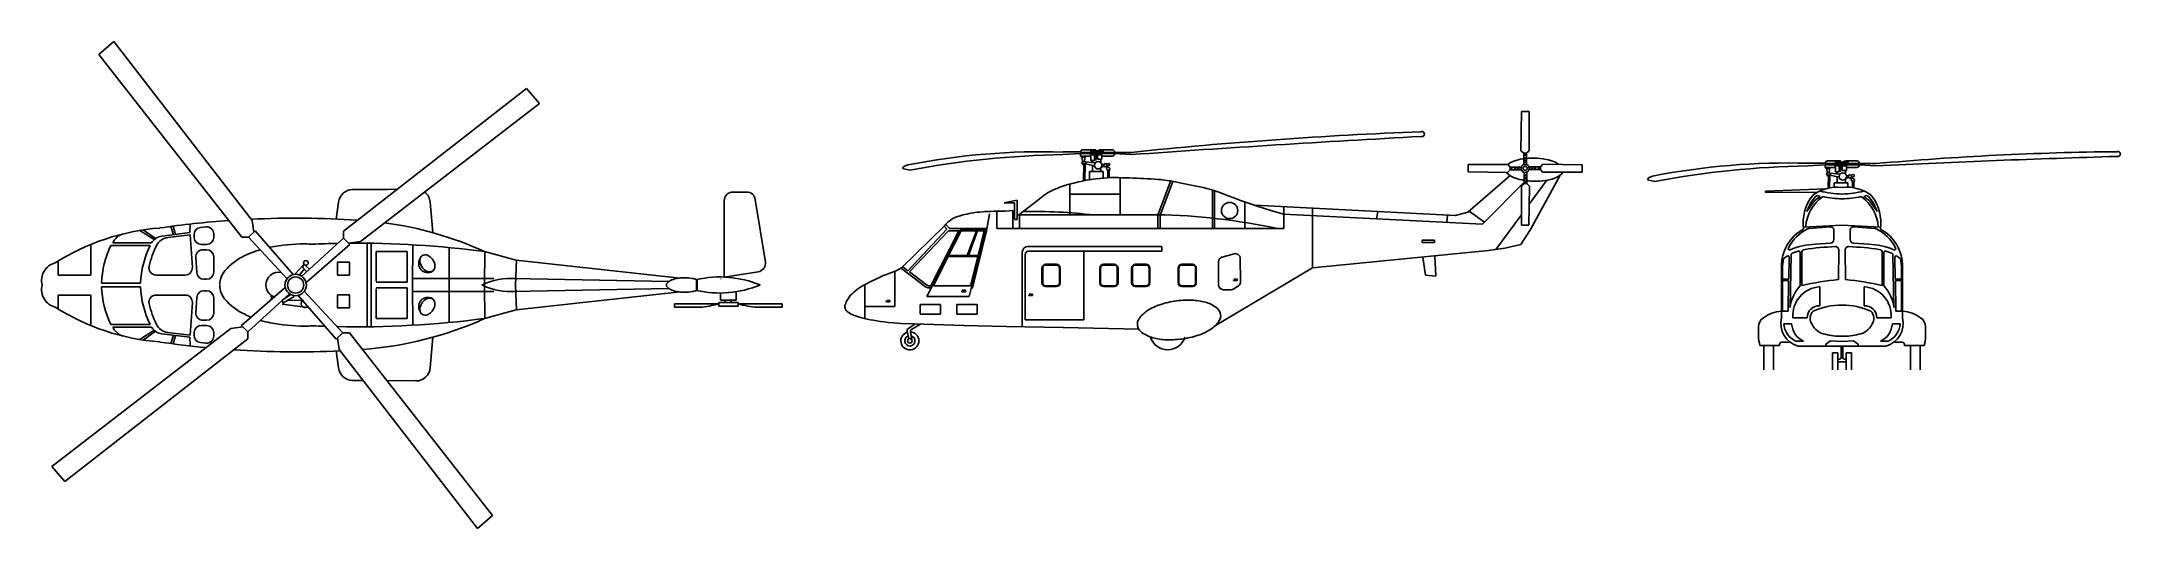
# Model space of a CAD drawing. Header units: millimetres. Extents: x 279.9 to 308.9, y 153.4 to 160.2.
import ezdxf

# ---------------------------------------------------------------- set-up
doc = ezdxf.new("R2010")
doc.units = ezdxf.units.MM

msp = doc.modelspace()

# ---------------------------------------------------------------- linework, layer by layer
for p, q in [((280.655, 159.991), (280.864, 160.172)), ((280.864, 160.172), (282.797, 157.669)), ((282.652, 157.432), (280.655, 159.991)), ((284.073, 157.519), (286.632, 159.515)), ((286.814, 159.306), (284.31, 157.373)), ((286.632, 159.515), (286.814, 159.306)), ((300.542, 159.193), (300.533, 158.644)), ((300.542, 159.193), (300.646, 159.193)), ((300.646, 158.64), (300.646, 159.193)), ((294.41, 158.658), (294.516, 158.658)), ((294.516, 158.658), (294.592, 158.658)), ((294.592, 158.658), (294.592, 158.641)), ((294.637, 158.657), (294.672, 158.658)), ((294.637, 158.641), (294.637, 158.657)), ((294.672, 158.658), (294.82, 158.658)), ((291.89, 158.394), (291.905, 158.424)), ((291.993, 158.372), (291.89, 158.394)), ((291.905, 158.424), (291.964, 158.446)), ((294.378, 158.606), (294.129, 158.59)), ((294.378, 158.626), (294.132, 158.626)), ((294.378, 158.62), (294.378, 158.626)), ((294.59, 158.62), (294.378, 158.62)), ((294.59, 158.606), (294.378, 158.606)), ((294.378, 158.606), (294.378, 158.568)), ((294.378, 158.568), (294.516, 158.568)), ((294.385, 158.568), (294.385, 158.554)), ((294.385, 158.554), (294.442, 158.554)), ((294.395, 158.551), (294.41, 158.489)), ((294.4, 158.492), (294.395, 158.469)), ((294.395, 158.469), (294.576, 158.43)), ((294.583, 158.472), (294.4, 158.492)), ((294.407, 158.467), (294.4, 158.455)), ((294.4, 158.455), (294.432, 158.447)), ((294.424, 158.449), (294.419, 158.223)), ((294.43, 158.487), (294.435, 158.551)), ((294.432, 158.447), (294.44, 158.46)), ((294.435, 158.228), (294.44, 158.449)), ((294.442, 158.554), (294.442, 158.568)), ((294.449, 158.484), (294.442, 158.46)), ((294.592, 158.641), (294.51, 158.641)), ((294.573, 158.588), (294.516, 158.588)), ((294.516, 158.588), (294.516, 158.563)), ((294.519, 158.563), (294.519, 158.507)), ((294.519, 158.507), (294.573, 158.507)), ((294.543, 158.511), (294.543, 158.476)), ((294.543, 158.437), (294.543, 158.351)), ((294.573, 158.507), (294.573, 158.588)), ((294.592, 158.641), (294.637, 158.641)), ((294.593, 158.588), (294.592, 158.508)), ((294.593, 158.62), (294.593, 158.638)), ((294.852, 158.62), (294.593, 158.62)), ((294.852, 158.606), (294.593, 158.606)), ((294.593, 158.606), (294.593, 158.588)), ((294.613, 158.524), (294.613, 158.591)), ((294.674, 158.524), (294.613, 158.524)), ((294.615, 158.588), (294.674, 158.588)), ((294.637, 158.641), (294.704, 158.641)), ((294.708, 158.424), (294.66, 158.415)), ((294.661, 158.475), (294.661, 158.528)), ((294.661, 158.351), (294.661, 158.405)), ((294.669, 158.45), (294.703, 158.455)), ((294.672, 158.568), (294.82, 158.568)), ((294.674, 158.588), (294.674, 158.524)), ((294.726, 158.417), (294.739, 158.405)), ((294.735, 158.46), (294.778, 158.467)), ((294.739, 158.405), (294.754, 158.42)), ((294.739, 158.405), (294.746, 158.38)), ((294.786, 158.44), (294.741, 158.431)), ((294.754, 158.42), (294.741, 158.43)), ((294.746, 158.38), (294.773, 158.373)), ((294.776, 158.41), (294.751, 158.42)), ((294.76, 158.371), (294.76, 158.266)), ((294.773, 158.373), (294.793, 158.383)), ((294.793, 158.383), (294.776, 158.41)), ((294.776, 158.266), (294.776, 158.373)), ((294.778, 158.467), (294.786, 158.44)), ((294.852, 158.626), (294.852, 158.62)), ((294.852, 158.62), (295.085, 158.62)), ((294.852, 158.6), (294.852, 158.606)), ((294.852, 158.606), (295.085, 158.59)), ((299.796, 158.45), (299.796, 158.346)), ((300.349, 158.45), (299.796, 158.45)), ((300.345, 158.337), (300.38, 158.376)), ((300.38, 158.413), (300.349, 158.45)), ((300.54, 158.413), (300.38, 158.413)), ((300.38, 158.376), (300.38, 158.413)), ((300.38, 158.376), (300.54, 158.376)), ((300.533, 158.644), (300.572, 158.609)), ((300.572, 158.609), (300.572, 158.449)), ((300.572, 158.609), (300.609, 158.609)), ((300.609, 158.609), (300.646, 158.64)), ((300.609, 158.449), (300.609, 158.609)), ((300.805, 158.417), (300.645, 158.417)), ((300.645, 158.38), (300.805, 158.38)), ((300.84, 158.456), (300.805, 158.417)), ((300.805, 158.417), (300.805, 158.38)), ((300.805, 158.38), (300.836, 158.343)), ((301.389, 158.447), (300.84, 158.456)), ((301.389, 158.343), (301.389, 158.447)), ((304.787, 158.448), (304.538, 158.432)), ((304.787, 158.468), (304.541, 158.468)), ((304.787, 158.463), (304.787, 158.468)), ((305, 158.463), (304.787, 158.463)), ((304.787, 158.448), (304.787, 158.411)), ((305, 158.448), (304.787, 158.448)), ((304.787, 158.411), (304.925, 158.411)), ((304.794, 158.411), (304.794, 158.396)), ((304.794, 158.396), (304.851, 158.396)), ((304.804, 158.393), (304.819, 158.331)), ((304.819, 158.5), (304.925, 158.5)), ((304.839, 158.329), (304.844, 158.393)), ((304.851, 158.396), (304.851, 158.411)), ((305.001, 158.483), (304.919, 158.483)), ((304.925, 158.5), (305.001, 158.5)), ((304.925, 158.43), (304.925, 158.406)), ((304.982, 158.43), (304.925, 158.43)), ((304.928, 158.406), (304.928, 158.349)), ((304.982, 158.349), (304.982, 158.43)), ((305.001, 158.5), (305.001, 158.483)), ((305.001, 158.483), (305.046, 158.483)), ((305.002, 158.43), (305.001, 158.35)), ((305.002, 158.463), (305.002, 158.48)), ((305.262, 158.463), (305.002, 158.463)), ((305.002, 158.448), (305.002, 158.43)), ((305.262, 158.448), (305.002, 158.448)), ((305.022, 158.366), (305.022, 158.433)), ((305.084, 158.366), (305.022, 158.366)), ((305.024, 158.43), (305.084, 158.43)), ((305.046, 158.499), (305.081, 158.5)), ((305.046, 158.483), (305.046, 158.499)), ((305.046, 158.483), (305.114, 158.483)), ((305.07, 158.317), (305.07, 158.37)), ((305.081, 158.5), (305.23, 158.5)), ((305.081, 158.411), (305.23, 158.411)), ((305.084, 158.43), (305.084, 158.366)), ((305.262, 158.468), (305.262, 158.463)), ((305.262, 158.463), (305.495, 158.463)), ((305.262, 158.448), (305.495, 158.432)), ((305.262, 158.443), (305.262, 158.448)), ((284.2, 158.099), (284.348, 158.1)), ((284.348, 158.1), (284.684, 158.103)), ((284.684, 158.103), (284.824, 158.104)), ((294.227, 158.177), (294.227, 157.744)), ((294.419, 158.223), (294.435, 158.228)), ((294.692, 158.351), (294.504, 158.351)), ((294.504, 158.351), (294.504, 158.242)), ((294.692, 158.261), (294.692, 158.351)), ((294.933, 158.267), (294.933, 157.744)), ((295.64, 158.226), (295.461, 157.755)), ((295.668, 158.215), (295.489, 157.744)), ((296.221, 158.083), (296.221, 157.554)), ((296.251, 158.083), (296.251, 157.554)), ((299.791, 157.782), (300.381, 158.296)), ((299.796, 158.346), (300.345, 158.337)), ((299.994, 157.618), (300.602, 158.226)), ((300.576, 158.184), (300.539, 158.153)), ((300.539, 158.153), (300.539, 157.6)), ((300.576, 158.344), (300.576, 158.184)), ((300.613, 158.184), (300.576, 158.184)), ((300.613, 158.184), (300.613, 158.344)), ((300.652, 158.149), (300.613, 158.184)), ((300.643, 157.6), (300.652, 158.149)), ((300.648, 157.894), (300.895, 158.23)), ((301.081, 158.304), (300.667, 157.542)), ((300.836, 158.343), (301.389, 158.343)), ((302.3, 158.237), (302.314, 158.266)), ((302.402, 158.215), (302.3, 158.237)), ((302.314, 158.266), (302.373, 158.288)), ((304.794, 158.111), (303.95, 158.078)), ((303.95, 158.078), (303.95, 158.06)), ((304.809, 158.334), (304.804, 158.312)), ((304.804, 158.312), (304.985, 158.272)), ((304.992, 158.314), (304.809, 158.334)), ((304.817, 158.309), (304.809, 158.297)), ((304.809, 158.297), (304.841, 158.289)), ((304.834, 158.291), (304.829, 158.12)), ((304.841, 158.289), (304.849, 158.302)), ((304.846, 158.123), (304.85, 158.291)), ((304.859, 158.326), (304.851, 158.302)), ((304.913, 158.193), (304.913, 158.133)), ((305.101, 158.193), (304.913, 158.193)), ((304.928, 158.349), (304.982, 158.349)), ((304.953, 158.353), (304.953, 158.318)), ((304.953, 158.279), (304.953, 158.193)), ((305.117, 158.267), (305.069, 158.257)), ((305.07, 158.193), (305.07, 158.247)), ((305.079, 158.292), (305.112, 158.297)), ((305.101, 158.134), (305.101, 158.193)), ((305.136, 158.26), (305.148, 158.247)), ((305.144, 158.302), (305.188, 158.309)), ((305.148, 158.247), (305.163, 158.262)), ((305.148, 158.247), (305.155, 158.223)), ((305.195, 158.282), (305.15, 158.273)), ((305.163, 158.262), (305.151, 158.272)), ((305.155, 158.223), (305.183, 158.215)), ((305.185, 158.252), (305.16, 158.262)), ((305.169, 158.213), (305.169, 158.128)), ((305.183, 158.215), (305.202, 158.225)), ((305.202, 158.225), (305.185, 158.252)), ((305.186, 158.125), (305.186, 158.216)), ((305.188, 158.309), (305.195, 158.282)), ((283.972, 157.688), (284.004, 157.925)), ((285.287, 157.922), (285.321, 157.497)), ((289.396, 156.875), (289.396, 157.945)), ((289.516, 158.065), (289.711, 158.065)), ((289.83, 157.959), (289.971, 157.083)), ((293.206, 157.797), (293.206, 157.555)), ((293.307, 157.915), (293.49, 157.953)), ((293.452, 157.915), (293.307, 157.915)), ((293.429, 157.806), (293.429, 157.555)), ((293.452, 157.687), (293.452, 157.915)), ((293.49, 157.953), (293.49, 157.681)), ((294.227, 158.035), (294.933, 158.035)), ((296.672, 157.928), (296.672, 157.554)), ((296.812, 157.88), (299.619, 157.736)), ((297.218, 157.859), (297.218, 157.554)), ((297.617, 157.003), (297.617, 157.839)), ((298.532, 157.792), (298.514, 157.692)), ((299.809, 157.797), (300.022, 157.645)), ((303.95, 158.06), (304.684, 158.065)), ((304.529, 157.791), (304.584, 157.918)), ((304.592, 157.886), (304.529, 157.791)), ((304.584, 157.918), (304.648, 158.001)), ((304.636, 157.942), (304.592, 157.886)), ((304.716, 158.005), (304.636, 157.942)), ((304.648, 158.001), (304.676, 158.017)), ((304.676, 158.017), (304.716, 158.005)), ((305.365, 158.017), (305.325, 158.005)), ((305.325, 158.005), (305.405, 157.942)), ((305.393, 158.001), (305.365, 158.017)), ((305.456, 157.918), (305.393, 158.001)), ((305.405, 157.942), (305.448, 157.886)), ((305.448, 157.886), (305.512, 157.791)), ((305.512, 157.791), (305.456, 157.918)), ((281.429, 157.399), (281.226, 157.528)), ((281.447, 157.413), (281.275, 157.536)), ((281.536, 157.448), (281.926, 157.497)), ((281.7, 157.468), (281.662, 157.584)), ((281.728, 157.472), (281.692, 157.588)), ((281.926, 157.497), (281.931, 157.617)), ((282.152, 157.577), (282.077, 157.571)), ((282.838, 157.521), (282.748, 157.432)), ((282.797, 157.669), (282.82, 157.504)), ((283.371, 156.911), (282.838, 157.521)), ((284.073, 157.422), (284.073, 157.519)), ((291.88, 157.011), (292.471, 157.59)), ((292.51, 157.546), (291.963, 156.965)), ((292.508, 157.545), (291.975, 156.978)), ((292.53, 157.524), (291.987, 156.947)), ((292.228, 156.604), (292.699, 157.538)), ((292.286, 156.754), (292.675, 157.524)), ((292.51, 157.546), (292.471, 157.59)), ((292.543, 157.554), (292.493, 157.61)), ((292.675, 157.524), (292.53, 157.524)), ((292.533, 157.177), (292.708, 157.524)), ((292.675, 157.554), (292.543, 157.554)), ((292.552, 157.544), (292.55, 157.546)), ((292.675, 157.554), (293.069, 157.554)), ((292.699, 157.538), (293.051, 157.538)), ((292.708, 157.524), (292.922, 157.524)), ((292.794, 157.177), (292.922, 157.524)), ((292.81, 157.177), (292.938, 157.524)), ((292.819, 156.604), (293.051, 157.538)), ((292.865, 156.724), (293.063, 157.524)), ((292.938, 157.524), (293.032, 157.524)), ((292.946, 157.177), (293.032, 157.524)), ((293.063, 157.524), (293.102, 157.761)), ((293.063, 157.524), (293.069, 157.524)), ((293.206, 157.555), (297.124, 157.555)), ((293.429, 157.748), (293.452, 157.748)), ((293.49, 157.681), (293.452, 157.681)), ((293.49, 157.748), (294.405, 157.748)), ((293.522, 157.748), (293.522, 157.554)), ((294.405, 157.748), (295.448, 157.748)), ((295.459, 157.744), (295.459, 157.554)), ((295.489, 157.744), (295.489, 157.554)), ((297.218, 157.554), (297.117, 157.554)), ((297.215, 157.757), (299.994, 157.618)), ((299.508, 157.742), (299.499, 157.643)), ((299.619, 157.736), (299.791, 157.782)), ((300.183, 157.262), (300.539, 157.746)), ((300.667, 157.542), (300.529, 157.333)), ((300.539, 157.6), (300.643, 157.6)), ((305.02, 157.603), (304.481, 157.576)), ((304.853, 157.579), (304.562, 157.557)), ((304.906, 157.399), (304.906, 157.529)), ((305.02, 157.603), (305.56, 157.576)), ((305.134, 157.399), (305.134, 157.529)), ((305.188, 157.579), (305.479, 157.557)), ((280.544, 156.904), (280.544, 157.319)), ((280.823, 157.318), (281.37, 157.318)), ((280.851, 157.353), (281.39, 157.353)), ((281.932, 157.465), (281.617, 157.428)), ((281.962, 157.011), (281.932, 157.465)), ((281.986, 157.466), (281.988, 157.426)), ((282.088, 157.331), (282.161, 157.331)), ((282.161, 157.258), (282.111, 157.258)), ((282.261, 157.431), (282.261, 157.478)), ((282.748, 157.432), (282.652, 157.432)), ((282.748, 157.432), (283.285, 156.851)), ((284.073, 157.422), (283.492, 156.886)), ((283.552, 156.8), (284.163, 157.333)), ((284.163, 157.333), (284.073, 157.422)), ((284.31, 157.373), (284.146, 157.35)), ((284.406, 157.35), (284.406, 156.179)), ((284.459, 156.18), (284.459, 157.349)), ((284.963, 157.235), (284.532, 157.235)), ((284.532, 157.235), (284.532, 156.818)), ((284.963, 156.804), (284.963, 157.235)), ((285.037, 156.764), (285.042, 157.328)), ((285.552, 157.289), (285.552, 156.764)), ((286.046, 156.764), (286.05, 157.232)), ((286.047, 157.233), (286.486, 157.112)), ((293.562, 157.223), (293.562, 156.181)), ((295.511, 157.303), (293.642, 157.303)), ((295.511, 157.24), (293.654, 157.24)), ((294.421, 156.276), (294.421, 157.24)), ((295.511, 157.24), (295.511, 157.303)), ((300.079, 157.248), (297.617, 157.003)), ((299.15, 157.392), (299.324, 157.392)), ((299.15, 157.358), (299.15, 157.392)), ((299.324, 157.358), (299.15, 157.358)), ((299.324, 157.392), (299.324, 157.358)), ((300.309, 157.28), (300.079, 157.248)), ((300.529, 157.333), (300.309, 157.28)), ((304.408, 157.239), (304.324, 157.208)), ((304.435, 156.752), (304.435, 157.22)), ((304.458, 156.759), (304.458, 157.214)), ((304.647, 157.335), (304.86, 157.349)), ((304.977, 157.252), (304.973, 156.841)), ((305.064, 157.252), (305.068, 156.841)), ((305.394, 157.335), (305.181, 157.349)), ((305.583, 156.759), (305.583, 157.214)), ((305.606, 156.752), (305.606, 157.22)), ((305.633, 157.239), (305.717, 157.208)), ((280.086, 157.1), (280.086, 156.904)), ((282.011, 157.152), (282.024, 156.938)), ((282.261, 156.944), (282.261, 157.158)), ((283.516, 157.047), (283.394, 156.914)), ((283.455, 156.897), (283.522, 156.98)), ((283.505, 157.008), (283.516, 157.047)), ((283.558, 156.952), (283.505, 157.008)), ((283.516, 157.063), (283.597, 156.988)), ((284.16, 157.084), (283.985, 157.084)), ((283.991, 157.084), (283.991, 156.903)), ((284.16, 156.903), (284.16, 157.084)), ((286.481, 156.764), (286.491, 157.111)), ((286.486, 157.112), (288.78, 156.862)), ((289.87, 156.95), (289.396, 156.875)), ((291.781, 156.464), (291.781, 156.958)), ((291.873, 156.996), (292.211, 156.738)), ((291.892, 157.02), (291.963, 156.965)), ((291.987, 156.947), (292.222, 156.768)), ((292.32, 156.754), (292.526, 157.162)), ((292.526, 157.162), (292.942, 157.162)), ((292.533, 157.177), (292.794, 157.177)), ((292.81, 157.177), (292.946, 157.177)), ((292.841, 156.754), (292.942, 157.162)), ((293.604, 157.19), (293.604, 156.276)), ((293.838, 156.793), (293.838, 157.004)), ((293.848, 156.793), (293.848, 157.004)), ((293.888, 157.054), (294.041, 157.054)), ((293.888, 157.044), (294.041, 157.044)), ((294.081, 157.004), (294.081, 156.793)), ((294.091, 157.004), (294.091, 156.793)), ((294.648, 156.793), (294.648, 157.004)), ((294.658, 156.793), (294.658, 157.004)), ((294.698, 157.054), (294.851, 157.054)), ((294.698, 157.044), (294.851, 157.044)), ((294.891, 157.004), (294.891, 156.793)), ((294.901, 157.004), (294.901, 156.793)), ((295.091, 156.793), (295.091, 157.004)), ((295.101, 156.793), (295.101, 157.004)), ((295.141, 157.054), (295.294, 157.054)), ((295.141, 157.044), (295.294, 157.044)), ((295.334, 157.004), (295.334, 156.793)), ((295.344, 157.004), (295.344, 156.793)), ((295.742, 156.793), (295.742, 157.004)), ((295.752, 156.793), (295.752, 157.004)), ((295.792, 157.054), (295.945, 157.054)), ((295.792, 157.044), (295.945, 157.044)), ((295.985, 157.004), (295.985, 156.793)), ((295.995, 157.004), (295.995, 156.793)), ((297.617, 157.003), (296.262, 156.198)), ((296.305, 157.089), (296.305, 156.769)), ((296.522, 157.201), (296.357, 157.156)), ((296.615, 156.813), (296.61, 157.135)), ((299.161, 157.156), (299.2, 156.9)), ((299.342, 156.89), (299.331, 157.173)), ((304.173, 156.305), (304.173, 157.019)), ((304.204, 157.133), (304.188, 157.023)), ((304.188, 157.023), (304.188, 156.846)), ((304.252, 157.168), (304.204, 157.133)), ((304.276, 156.846), (304.284, 157.152)), ((304.294, 156.449), (304.311, 157.19)), ((305.747, 156.449), (305.73, 157.19)), ((305.765, 156.846), (305.757, 157.152)), ((305.788, 157.168), (305.837, 157.133)), ((305.837, 157.133), (305.853, 157.023)), ((305.853, 157.023), (305.853, 156.846)), ((305.868, 156.305), (305.868, 157.019)), ((280.086, 156.904), (280.544, 156.904)), ((280.086, 156.624), (280.544, 156.624)), ((280.086, 156.428), (280.086, 156.624)), ((280.544, 156.624), (280.544, 156.21)), ((280.692, 156.789), (281.239, 156.789)), ((280.692, 156.74), (281.239, 156.74)), ((281.455, 156.904), (281.862, 156.904)), ((281.455, 156.624), (281.862, 156.624)), ((282.124, 156.844), (282.161, 156.844)), ((282.124, 156.685), (282.161, 156.685)), ((283.26, 156.729), (282.649, 156.196)), ((282.738, 156.107), (283.319, 156.643)), ((283.339, 156.631), (283.217, 156.554)), ((284.064, 156.097), (283.527, 156.678)), ((283.991, 156.903), (284.16, 156.903)), ((283.991, 156.445), (283.991, 156.626)), ((283.991, 156.626), (284.16, 156.626)), ((284.16, 156.626), (284.16, 156.445)), ((284.532, 156.804), (284.963, 156.804)), ((284.532, 156.725), (284.963, 156.725)), ((284.532, 156.294), (284.532, 156.711)), ((284.963, 156.725), (284.963, 156.294)), ((285.037, 156.764), (285.042, 156.201)), ((285.038, 156.854), (286.175, 156.854)), ((285.038, 156.675), (286.175, 156.675)), ((285.552, 156.24), (285.552, 156.764)), ((286.046, 156.764), (286.05, 156.296)), ((286.441, 156.854), (288.622, 156.813)), ((286.441, 156.675), (288.622, 156.715)), ((286.481, 156.764), (286.491, 156.418)), ((286.486, 156.417), (288.78, 156.667)), ((289.008, 156.842), (289.008, 156.687)), ((289.018, 156.842), (289.018, 156.687)), ((289.346, 156.652), (289.346, 156.55)), ((289.353, 156.853), (289.349, 156.853)), ((289.564, 156.55), (289.564, 156.673)), ((291.362, 156.77), (291.362, 156.294)), ((292.254, 156.724), (292.288, 156.724)), ((292.264, 156.754), (292.286, 156.754)), ((292.32, 156.754), (292.841, 156.754)), ((292.717, 156.671), (292.717, 156.684)), ((292.768, 156.671), (292.717, 156.671)), ((292.724, 156.69), (292.768, 156.69)), ((292.768, 156.69), (292.768, 156.671)), ((292.849, 156.724), (292.872, 156.724)), ((293.655, 156.617), (293.655, 156.629)), ((293.661, 156.636), (293.705, 156.636)), ((293.705, 156.636), (293.705, 156.617)), ((294.041, 156.753), (293.888, 156.753)), ((294.041, 156.743), (293.888, 156.743)), ((294.851, 156.753), (294.698, 156.753)), ((294.851, 156.743), (294.698, 156.743)), ((295.294, 156.753), (295.141, 156.753)), ((295.294, 156.743), (295.141, 156.743)), ((295.945, 156.753), (295.792, 156.753)), ((295.945, 156.743), (295.792, 156.743)), ((296.375, 156.699), (296.48, 156.699)), ((296.514, 156.826), (296.514, 156.838)), ((296.565, 156.826), (296.514, 156.826)), ((296.519, 156.711), (296.584, 156.754)), ((296.52, 156.845), (296.565, 156.845)), ((296.565, 156.845), (296.565, 156.826)), ((299.2, 156.9), (299.342, 156.89)), ((304.188, 156.846), (304.276, 156.846)), ((304.273, 156.827), (304.188, 156.827)), ((304.188, 156.827), (304.188, 156.396)), ((304.27, 156.396), (304.273, 156.827)), ((304.711, 156.473), (304.711, 156.741)), ((305.33, 156.473), (305.33, 156.741)), ((305.853, 156.846), (305.765, 156.846)), ((305.771, 156.396), (305.768, 156.827)), ((305.768, 156.827), (305.853, 156.827)), ((305.853, 156.827), (305.853, 156.396)), ((281.962, 156.518), (281.932, 156.064)), ((282.011, 156.377), (282.024, 156.591)), ((282.261, 156.585), (282.261, 156.371)), ((283.07, 156.564), (283.064, 156.621)), ((283.217, 156.554), (283.228, 156.509)), ((283.217, 156.498), (283.538, 156.454)), ((283.228, 156.509), (283.383, 156.603)), ((283.295, 156.548), (283.516, 156.554)), ((283.441, 156.618), (283.974, 156.007)), ((284.16, 156.445), (283.985, 156.445)), ((286.047, 156.295), (286.486, 156.417)), ((288.702, 156.5), (288.702, 156.452)), ((289.318, 156.5), (288.702, 156.5)), ((288.702, 156.452), (289.051, 156.452)), ((289.32, 156.519), (289.32, 156.466)), ((289.411, 156.519), (289.32, 156.519)), ((289.32, 156.466), (289.591, 156.466)), ((289.346, 156.55), (289.564, 156.55)), ((289.411, 156.549), (289.411, 156.519)), ((289.493, 156.519), (289.411, 156.519)), ((289.495, 156.519), (289.495, 156.549)), ((289.591, 156.519), (289.495, 156.519)), ((289.591, 156.466), (289.591, 156.519)), ((289.592, 156.5), (290.208, 156.5)), ((290.208, 156.452), (289.859, 156.452)), ((290.208, 156.5), (290.208, 156.452)), ((291.362, 156.464), (291.781, 156.464)), ((291.662, 156.528), (291.662, 156.541)), ((291.712, 156.528), (291.662, 156.528)), ((291.668, 156.547), (291.712, 156.547)), ((291.712, 156.547), (291.712, 156.528)), ((292.133, 156.491), (292.418, 156.491)), ((292.133, 156.358), (292.133, 156.491)), ((292.418, 156.358), (292.133, 156.358)), ((292.228, 156.604), (292.819, 156.604)), ((292.418, 156.491), (292.418, 156.358)), ((292.648, 156.358), (292.648, 156.491)), ((292.648, 156.491), (292.933, 156.491)), ((292.933, 156.358), (292.648, 156.358)), ((292.933, 156.491), (292.933, 156.358)), ((293.705, 156.617), (293.655, 156.617)), ((304.188, 156.396), (304.27, 156.396)), ((305.853, 156.396), (305.771, 156.396)), ((279.998, 154.222), (282.501, 156.156)), ((280.823, 156.211), (281.37, 156.211)), ((280.851, 156.176), (281.39, 156.176)), ((281.429, 156.13), (281.226, 156.001)), ((281.447, 156.116), (281.275, 155.993)), ((281.536, 156.081), (281.926, 156.032)), ((281.932, 156.064), (281.617, 156.101)), ((281.7, 156.061), (281.662, 155.945)), ((281.728, 156.057), (281.692, 155.941)), ((281.986, 156.063), (281.988, 156.103)), ((282.088, 156.198), (282.161, 156.198)), ((282.161, 156.271), (282.111, 156.271)), ((282.261, 156.098), (282.261, 156.051)), ((282.501, 156.156), (282.666, 156.179)), ((282.649, 156.196), (282.738, 156.107)), ((282.738, 156.107), (282.738, 156.01)), ((283.974, 156.007), (284.064, 156.097)), ((284.064, 156.097), (284.16, 156.097)), ((284.16, 156.097), (286.157, 153.538)), ((284.963, 156.294), (284.532, 156.294)), ((291.952, 156.125), (291.976, 156.01)), ((292.064, 156.219), (291.96, 156.146)), ((292.017, 155.996), (291.998, 156.114)), ((292.007, 156.135), (292.14, 156.215)), ((293.604, 156.276), (294.421, 156.276)), ((304.207, 156.221), (304.316, 156.221)), ((304.534, 156.305), (304.333, 156.305)), ((305.507, 156.305), (305.708, 156.305)), ((305.834, 156.221), (305.725, 156.221)), ((282.738, 156.01), (280.18, 154.014)), ((281.926, 156.032), (281.931, 155.912)), ((282.152, 155.952), (282.077, 155.958)), ((283.972, 155.841), (284.004, 155.603)), ((284.015, 155.86), (283.991, 156.025)), ((285.948, 153.357), (284.015, 155.86)), ((285.287, 155.606), (285.321, 156.032)), ((303.871, 155.918), (304.147, 155.918)), ((303.93, 155.918), (303.93, 155.578)), ((304.064, 155.918), (304.064, 155.578)), ((304.147, 155.918), (304.147, 155.933)), ((304.177, 155.963), (304.298, 155.963)), ((304.375, 155.977), (304.484, 155.977)), ((305.02, 155.91), (304.408, 155.91)), ((304.795, 155.935), (304.862, 155.985)), ((304.795, 155.91), (304.795, 155.935)), ((304.862, 155.985), (305.02, 155.975)), ((304.887, 155.817), (304.887, 155.578)), ((304.887, 155.817), (304.963, 155.817)), ((304.963, 155.817), (304.963, 155.578)), ((305.007, 155.745), (305.007, 155.908)), ((305.179, 155.985), (305.02, 155.975)), ((305.02, 155.91), (305.633, 155.91)), ((305.034, 155.745), (305.034, 155.908)), ((305.154, 155.817), (305.078, 155.817)), ((305.078, 155.817), (305.078, 155.578)), ((305.154, 155.817), (305.154, 155.578)), ((305.246, 155.935), (305.179, 155.985)), ((305.246, 155.91), (305.246, 155.935)), ((305.666, 155.977), (305.557, 155.977)), ((305.864, 155.963), (305.743, 155.963)), ((305.894, 155.918), (305.894, 155.933)), ((306.17, 155.918), (305.894, 155.918)), ((305.977, 155.918), (305.977, 155.578)), ((306.111, 155.918), (306.111, 155.578)), ((304.961, 155.726), (304.986, 155.725)), ((304.961, 155.69), (305.02, 155.69)), ((305.08, 155.69), (305.021, 155.69)), ((305.08, 155.726), (305.055, 155.725)), ((284.2, 155.43), (284.348, 155.429)), ((284.684, 155.426), (285.085, 155.422)), ((280.18, 154.014), (279.998, 154.222)), ((286.157, 153.538), (285.948, 153.357))]:
    msp.add_line(p, q)
for points in [[(300.572, 158.532, 0.004273), (300.554, 158.53, 0.053897), (300.432, 158.499, 0.082368), (300.348, 158.45, 0.204114)], [(301.063, 158.453, 0.056441), (301.005, 158.486, 0.053897), (300.885, 158.522, 0.040867), (300.72, 158.539, 0.027271), (300.609, 158.536, 0.053897)], [(300.33, 158.337, 0.00847), (300.332, 158.336, 0.096964), (300.427, 158.271, 0.053897), (300.548, 158.235, 0.007061), (300.576, 158.23, 0.040867)], [(300.613, 158.224, 0.024441), (300.712, 158.217, 0.040867), (300.878, 158.227, 0.053897), (301, 158.258, 0.096964), (301.098, 158.318, 0.107843), (301.115, 158.343, 0.204114)], [(282.346, 156.77, -0.178093), (282.418, 156.964, -0.103558), (282.694, 157.175, -0.038728), (282.908, 157.258, -0.049787)], [(283.038, 157.291, -0.002262), (283.051, 157.294, -0.049787), (283.53, 157.339, -0.011027), (283.636, 157.336, -0.063604)], [(282.346, 156.764, 0.005028), (282.346, 156.758, 0.178093)], [(282.346, 156.758, 0.178093), (282.418, 156.565, 0.103558), (282.694, 156.354, 0.016565), (282.784, 156.314, 0.049787)], [(288.588, 156.764, -0.205552), (288.602, 156.797, -0.096525), (288.663, 156.836, -0.053391), (288.74, 156.857, -0.040425), (288.844, 156.865, -0.040425), (288.948, 156.857, -0.041668), (289.008, 156.842, -0.096525)], [(288.588, 156.764, 0.205552), (288.602, 156.732, 0.096525), (288.663, 156.693, 0.053391), (288.74, 156.672, 0.040425), (288.844, 156.664, 0.040425), (288.948, 156.672, 0.041668), (289.008, 156.687, 0.096525)], [(282.914, 156.269, 0.023834), (283.051, 156.235, 0.049787), (283.53, 156.19, 0.011027), (283.636, 156.192, 0.063604)]]:
    msp.add_lwpolyline(points, format="xyb")
for points in [[(293.513, 157.748), (293.715, 157.899), (293.735, 157.915), (293.755, 157.932), (293.776, 157.949), (293.798, 157.967), (293.82, 157.985), (293.843, 158.002), (293.867, 158.02), (293.892, 158.037), (293.917, 158.053), (293.944, 158.068), (293.972, 158.082), (294.001, 158.096), (294.03, 158.109), (294.059, 158.12), (294.088, 158.132), (294.117, 158.142), (294.145, 158.152), (294.172, 158.161), (294.199, 158.169), (294.227, 158.177), (294.254, 158.185), (294.283, 158.192), (294.314, 158.2), (294.346, 158.207), (294.382, 158.215), (294.42, 158.222), (294.461, 158.23), (294.504, 158.237), (294.55, 158.244), (294.597, 158.251), (294.647, 158.256), (294.697, 158.261), (294.748, 158.264), (294.8, 158.267), (294.852, 158.267), (294.905, 158.267), (294.957, 158.266), (295.01, 158.265), (295.062, 158.263), (295.114, 158.26), (295.165, 158.258), (295.215, 158.256), (295.265, 158.254), (295.313, 158.252), (295.361, 158.249), (295.408, 158.246), (295.455, 158.243), (295.5, 158.239), (295.546, 158.234), (295.59, 158.228), (295.634, 158.221), (295.678, 158.213), (295.722, 158.205), (295.766, 158.196), (295.81, 158.187), (295.854, 158.178), (295.9, 158.168), (295.946, 158.159), (295.993, 158.149), (296.042, 158.139), (296.091, 158.127), (296.143, 158.114), (296.197, 158.099), (296.252, 158.082), (296.31, 158.063), (296.371, 158.04), (296.439, 158.014), (296.518, 157.983), (296.611, 157.949), (296.724, 157.909), (296.859, 157.865), (297.022, 157.814), (297.215, 157.757)], [(292.471, 157.59), (292.473, 157.592), (292.486, 157.607), (292.499, 157.621), (292.512, 157.634), (292.526, 157.647), (292.541, 157.66), (292.557, 157.672), (292.574, 157.683), (292.592, 157.694), (292.612, 157.704), (292.633, 157.713), (292.656, 157.722), (292.68, 157.73), (292.706, 157.738), (292.733, 157.745), (292.761, 157.752), (292.789, 157.758), (292.818, 157.764), (292.847, 157.769), (292.875, 157.774), (292.904, 157.778), (292.934, 157.782), (292.966, 157.786), (293, 157.789), (293.036, 157.792), (293.076, 157.794), (293.119, 157.795), (293.167, 157.797), (293.218, 157.798), (293.271, 157.799), (293.325, 157.8), (293.377, 157.802), (293.429, 157.806)], [(295.19, 156.148), (294.136, 156.168), (293.339, 156.185), (292.747, 156.199), (292.327, 156.21), (292.045, 156.219), (291.867, 156.227), (291.761, 156.234), (291.692, 156.241), (291.634, 156.248), (291.579, 156.255), (291.528, 156.263), (291.48, 156.27), (291.436, 156.278), (291.395, 156.287), (291.357, 156.295), (291.322, 156.304), (291.289, 156.313), (291.259, 156.323), (291.231, 156.332), (291.205, 156.342), (291.183, 156.353), (291.162, 156.363), (291.144, 156.373), (291.128, 156.384), (291.115, 156.394), (291.104, 156.405), (291.095, 156.416), (291.089, 156.428), (291.085, 156.441), (291.083, 156.455), (291.084, 156.471), (291.088, 156.488), (291.094, 156.507), (291.102, 156.528), (291.114, 156.55), (291.127, 156.573), (291.143, 156.596), (291.162, 156.62), (291.184, 156.643), (291.207, 156.666), (291.234, 156.688), (291.262, 156.709), (291.292, 156.729), (291.324, 156.749), (291.358, 156.768), (291.392, 156.786), (291.427, 156.804), (291.462, 156.822), (291.498, 156.839), (291.533, 156.855), (291.568, 156.871), (291.601, 156.886), (291.634, 156.9), (291.666, 156.913), (291.696, 156.925), (291.723, 156.936), (291.749, 156.945), (291.774, 156.955), (291.798, 156.965), (291.824, 156.977), (291.851, 156.992), (291.88, 157.011), (291.892, 157.02)]]:
    msp.add_lwpolyline(points)
for points in [[(285.322, 156.959, -0.135602), (285.289, 156.948, -0.106923), (285.247, 156.954, -0.081757), (285.208, 156.977, -0.06994), (285.173, 157.016, -0.06994), (285.149, 157.063, -0.081757), (285.142, 157.107, -0.106923), (285.152, 157.149, -0.135602), (285.174, 157.175, -0.135602), (285.206, 157.186, -0.106923), (285.249, 157.18, -0.081757), (285.287, 157.157, -0.06994), (285.323, 157.118, -0.06994), (285.346, 157.071, -0.081757), (285.353, 157.026, -0.106923), (285.344, 156.985, -0.135602)], [(285.322, 156.57, 0.135602), (285.289, 156.581, 0.106923), (285.247, 156.575, 0.081757), (285.208, 156.552, 0.06994), (285.173, 156.513, 0.06994), (285.149, 156.466, 0.081757), (285.142, 156.421, 0.106923), (285.152, 156.38, 0.135602), (285.174, 156.354, 0.135602), (285.206, 156.343, 0.106923), (285.249, 156.349, 0.081757), (285.287, 156.372, 0.06994), (285.323, 156.411, 0.06994), (285.346, 156.458, 0.081757), (285.353, 156.502, 0.106923), (285.344, 156.544, 0.135602)], [(296.335, 156.352, 0.185249), (296.289, 156.436, 0.102021), (296.14, 156.518, 0.060827), (295.957, 156.551, 0.04714), (295.718, 156.543, 0.04714), (295.485, 156.489, 0.060827), (295.318, 156.41, 0.102021), (295.195, 156.292, 0.185249), (295.172, 156.199, 0.185249), (295.218, 156.114, 0.102021), (295.367, 156.032, 0.060827), (295.55, 155.999, 0.04714), (295.789, 156.008, 0.04714), (296.022, 156.061, 0.060827), (296.189, 156.14, 0.102021), (296.312, 156.258, 0.185249)]]:
    msp.add_lwpolyline(points, format="xyb", close=True)
for centre, radius in [((294.623, 158.44), 0.052), ((294.721, 158.442), 0.0224), ((300.403, 158.397), 0.00626), ((300.453, 158.397), 0.00835), ((300.496, 158.394), 0.0104), ((300.592, 158.397), 0.0563), ((300.592, 158.397), 0.0563), ((300.592, 158.397), 0.0563), ((300.592, 158.397), 0.0563), ((300.592, 158.397), 0.0292), ((300.592, 158.397), 0.0292), ((300.592, 158.397), 0.0292), ((300.592, 158.397), 0.0292), ((300.59, 158.493), 0.0104), ((300.592, 158.536), 0.00835), ((300.592, 158.586), 0.00626), ((300.688, 158.399), 0.0104), ((300.732, 158.397), 0.00835), ((300.782, 158.397), 0.00626), ((300.595, 158.301), 0.0104), ((300.592, 158.257), 0.00835), ((300.592, 158.207), 0.00626), ((305.032, 158.282), 0.052), ((305.131, 158.284), 0.0224), ((296.461, 157.807), 0.114), ((283.406, 156.764), 0.15), ((283.549, 157.074), 0.0332), ((283.406, 156.764), 0.113), ((291.991, 155.982), 0.0314)]:
    msp.add_circle(centre, radius)
for centre, radius, start, end in [((294.41, 158.626), 0.032, 90, 180), ((294.82, 158.626), 0.032, 0, 90), ((301.424, 98.242), 60.71, 92.16222, 95.99355), ((312.473, -86.627), 245.832, 93.11055, 94.05602), ((299.148, 158.876), 0.0358, 246.4054, 113.5946), ((293.846, 148.919), 9.711, 88.3101, 101.1748), ((294.362, 145.705), 12.887, 91.0366, 100.5927), ((294.82, 158.6), 0.032, 270, 0), ((304.255, 148.761), 9.711, 88.3101, 101.1748), ((304.771, 145.547), 12.887, 91.0366, 100.5927), ((304.819, 158.468), 0.032, 90, 180), ((305.23, 158.468), 0.032, 0, 90), ((305.23, 158.443), 0.032, 270, 0), ((309.251, 116.736), 41.896, 90.5314, 95.1436), ((313.814, -11.03), 169.666, 91.67235, 92.81042), ((308.876, 158.597), 0.0358, 246.4054, 113.5946), ((284.202, 157.899), 0.2, 90.5096, 172.3022), ((304.954, 157.57), 0.564, 83.2559, 128.7003), ((305.029, 159.239), 1.201, 254.7317, 269.5959), ((305.087, 157.57), 0.564, 51.2997, 96.7441), ((305.012, 159.239), 1.201, 270.4041, 285.2683), ((285.087, 157.906), 0.2, 4.5888, 52.9967), ((289.516, 157.945), 0.12, 90, 180), ((289.711, 157.945), 0.12, 7.0333, 90), ((293.678, 150.002), 7.793, 83.4621, 90.7626), ((305.113, 157.634), 0.635, 143.6889, 187.7684), ((305.074, 157.541), 0.562, 124.9888, 176.0134), ((305.068, 159.528), 1.559, 258.2788, 268.2493), ((304.973, 159.528), 1.559, 271.7507, 281.7212), ((304.967, 157.541), 0.562, 3.9866, 55.0112), ((304.928, 157.634), 0.635, 352.2316, 36.3111), ((281.757, 154.377), 3.195, 94.5014, 122.3917), ((283.412, 144.412), 13.288, 94.0683, 98.2457), ((282.086, 157.471), 0.1, 94.973, 183.0108), ((282.161, 157.478), 0.1, 0, 94.973), ((283.412, 144.412), 13.288, 86.2983, 92.705), ((283.969, 152.632), 5.049, 86.581, 86.5855), ((283.969, 152.632), 5.049, 65.6936, 82.258), ((295.288, 148.991), 8.759, 77.8995, 88.954), ((304.775, 157.021), 0.602, 118.9362, 180.2479), ((304.826, 156.992), 0.628, 116.785, 152.0849), ((304.566, 157.507), 0.05, 94.1866, 116.785), ((304.856, 157.529), 0.05, 0, 94.1866), ((305.184, 157.529), 0.05, 85.8134, 180), ((305.475, 157.507), 0.05, 63.215, 85.8134), ((305.215, 156.992), 0.628, 27.9151, 63.215), ((305.266, 157.021), 0.602, 359.7521, 61.0638), ((282.018, 156.74), 1.327, 154.2058, 177.8737), ((281.061, 157.259), 0.231, 107.275, 155.9784), ((282.565, 156.74), 1.327, 154.2058, 177.8737), ((282.651, 156.728), 1.327, 153.5971, 166.9742), ((281.562, 157.248), 0.201, 97.4126, 148.5619), ((281.641, 157.229), 0.2, 96.7142, 153.5971), ((282.088, 157.431), 0.1, 183.0108, 270), ((282.111, 157.158), 0.1, 90, 183.3642), ((282.161, 157.431), 0.1, 270, 0), ((282.161, 157.158), 0.1, 0, 90), ((284.256, 143.59), 13.76, 91.0976, 92.5825), ((284.256, 143.59), 13.76, 82.523, 90.461), ((293.642, 157.223), 0.08, 90, 180), ((293.654, 157.19), 0.05, 90, 180), ((304.289, 157.276), 0.02, 152.0849, 293.9094), ((304.66, 156.44), 0.894, 90.7935, 113.9094), ((304.331, 157.189), 0.02, 109.9744, 178.6747), ((304.415, 157.22), 0.02, 0, 109.9744), ((304.508, 157.214), 0.05, 97.9644, 180), ((305.115, 152.872), 4.434, 92.4611, 97.9644), ((304.856, 157.399), 0.05, 273.8156, 0), ((304.927, 157.252), 0.05, 359.4069, 92.4611), ((305.114, 157.252), 0.05, 87.5389, 180.5931), ((304.926, 152.872), 4.434, 82.0356, 87.5389), ((305.184, 157.399), 0.05, 180, 266.1844), ((305.381, 156.44), 0.894, 66.0906, 89.2065), ((305.533, 157.214), 0.05, 0, 82.0356), ((305.626, 157.22), 0.02, 70.0256, 180), ((305.71, 157.189), 0.02, 1.3253, 70.0256), ((305.752, 157.276), 0.02, 246.0906, 27.9151), ((280.109, 156.829), 0.254, 104.4825, 194.6063), ((281.455, 157.004), 0.1, 166.9742, 270), ((281.862, 157.004), 0.1, 270, 3.7289), ((282.124, 156.944), 0.1, 183.3642, 270), ((282.161, 156.944), 0.1, 270, 0), ((283.167, 156.765), 0.177, 77.9459, 180), ((285.252, 157.064), 0.127, 146.6527, 299.3217), ((289.852, 157.068), 0.12, 278.9176, 7.0333), ((293.888, 157.004), 0.05, 90, 180), ((293.888, 157.004), 0.04, 90, 180), ((294.041, 157.004), 0.05, 0, 90), ((294.041, 157.004), 0.04, 0, 90), ((294.698, 157.004), 0.05, 90, 180), ((294.698, 157.004), 0.04, 90, 180), ((294.851, 157.004), 0.05, 0, 90), ((294.851, 157.004), 0.04, 0, 90), ((295.141, 157.004), 0.05, 90, 180), ((295.141, 157.004), 0.04, 90, 180), ((295.294, 157.004), 0.05, 0, 90), ((295.294, 157.004), 0.04, 0, 90), ((295.792, 157.004), 0.05, 90, 180), ((295.792, 157.004), 0.04, 90, 180), ((295.945, 157.004), 0.05, 0, 90), ((295.945, 157.004), 0.04, 0, 90), ((296.375, 157.089), 0.07, 105.1685, 180), ((296.54, 157.134), 0.07, 0.8061, 105.1685), ((304.264, 157.152), 0.02, 358.4394, 126.1859), ((305.777, 157.152), 0.02, 53.8141, 181.5606), ((280.109, 156.7), 0.254, 165.3937, 255.5175), ((282.018, 156.789), 1.327, 182.1263, 205.7942), ((282.565, 156.789), 1.327, 182.1263, 205.7942), ((281.455, 156.524), 0.1, 90, 193.0258), ((281.862, 156.524), 0.1, 356.2711, 90), ((282.124, 156.585), 0.1, 90, 176.6358), ((282.161, 156.585), 0.1, 0, 90), ((283.167, 156.765), 0.177, 180, 251.0544), ((286.411, 155.937), 0.92, 85.4814, 115.9287), ((286.411, 157.592), 0.92, 244.0713, 274.5186), ((289.33, 155.394), 1.483, 67.5463, 102.517), ((289.33, 158.135), 1.483, 257.483, 292.4537), ((292.254, 156.794), 0.07, 232.6897, 270), ((292.264, 156.824), 0.07, 232.6897, 270), ((293.888, 156.793), 0.05, 180, 270), ((293.888, 156.793), 0.04, 180, 270), ((294.041, 156.793), 0.05, 270, 0), ((294.041, 156.793), 0.04, 270, 0), ((294.698, 156.793), 0.05, 180, 270), ((294.698, 156.793), 0.04, 180, 270), ((294.851, 156.793), 0.04, 270, 0), ((294.851, 156.793), 0.05, 270, 0), ((295.141, 156.793), 0.05, 180, 270), ((295.141, 156.793), 0.04, 180, 270), ((295.294, 156.793), 0.04, 270, 0), ((295.294, 156.793), 0.05, 270, 0), ((295.792, 156.793), 0.05, 180, 270), ((295.792, 156.793), 0.04, 180, 270), ((295.945, 156.793), 0.04, 270, 0), ((295.945, 156.793), 0.05, 270, 0), ((296.375, 156.769), 0.07, 180, 270), ((296.48, 156.769), 0.07, 270, 303.7165), ((296.545, 156.812), 0.07, 303.7165, 0.8061), ((304.839, 156.379), 0.55, 137.3131, 172.726), ((304.743, 156.332), 0.411, 94.5076, 183.7879), ((305.362, 152.718), 4.14, 95.3903, 102.6092), ((304.679, 152.718), 4.14, 77.3908, 84.6097), ((305.298, 156.332), 0.411, 356.2121, 85.4924), ((305.202, 156.379), 0.55, 7.274, 42.6869), ((281.757, 159.152), 3.195, 237.6083, 265.4986), ((282.651, 156.801), 1.327, 193.0258, 206.4029), ((282.111, 156.371), 0.1, 176.6358, 270), ((282.161, 156.371), 0.1, 270, 0), ((283.538, 156.504), 0.0554, 128.8723, 313.3577), ((285.252, 156.464), 0.127, 60.6783, 213.3473), ((288.919, 157.959), 1.513, 275.0398, 285.3269), ((289.992, 157.959), 1.513, 254.6731, 264.9602), ((304.201, 155.933), 0.465, 93.3957, 126.9196), ((304.698, 156.31), 0.163, 85.4493, 181.7971), ((304.714, 156.295), 0.14, 133.2027, 216.4158), ((305.001, 155.574), 0.908, 88.7525, 114.918), ((305.04, 155.574), 0.908, 65.082, 91.2475), ((305.343, 156.31), 0.163, 358.2029, 94.5507), ((305.327, 156.295), 0.14, 323.5842, 46.7973), ((305.84, 155.933), 0.465, 53.0804, 86.6043), ((281.061, 156.27), 0.231, 204.0216, 252.725), ((281.562, 156.281), 0.201, 211.4381, 262.5874), ((281.641, 156.3), 0.2, 206.4029, 263.2858), ((282.086, 156.058), 0.1, 176.9892, 265.027), ((282.088, 156.098), 0.1, 90, 176.9892), ((282.161, 156.051), 0.1, 265.027, 0), ((282.161, 156.098), 0.1, 0, 90), ((284.256, 169.939), 13.76, 267.4175, 268.1781), ((284.256, 169.939), 13.76, 268.8735, 277.477), ((283.969, 160.897), 5.049, 274.2537, 294.3064), ((291.991, 155.982), 0.126, 105.8974, 86.2986), ((291.991, 155.982), 0.0716, 108.9204, 76.1437), ((291.971, 156.13), 0.02, 124.9578, 191.9189), ((292.018, 156.118), 0.02, 121.1103, 189.1542), ((304.645, 156.099), 0.794, 174.2331, 193.1445), ((304.005, 156.179), 0.151, 123.6977, 180.1912), ((304.493, 156.228), 0.329, 166.443, 255.0895), ((304.495, 156.239), 0.288, 183.6806, 245.4659), ((304.604, 156.239), 0.288, 183.6806, 245.4659), ((304.824, 156.321), 0.248, 206.1044, 261.4868), ((304.996, 156.808), 0.761, 254.0704, 271.8308), ((305.045, 156.808), 0.761, 268.1692, 285.9296), ((305.217, 156.321), 0.248, 278.5132, 333.8956), ((305.437, 156.239), 0.288, 294.5341, 356.3194), ((305.548, 156.228), 0.329, 284.9105, 13.557), ((305.546, 156.239), 0.288, 294.5341, 356.3194), ((306.036, 156.179), 0.151, 359.8088, 56.3023), ((305.396, 156.099), 0.794, 346.8555, 5.7669), ((283.412, 169.117), 13.288, 261.7543, 264.5768), ((283.412, 169.117), 13.288, 266.2501, 272.6564), ((295.595, 156.108), 0.251, 196.9429, 342.5883), ((304.177, 155.933), 0.03, 90, 180), ((305.864, 155.933), 0.03, 0, 90), ((284.202, 155.63), 0.2, 187.6978, 269.4904), ((285.087, 155.622), 0.2, 269.4904, 355.4112), ((304.987, 155.745), 0.02, 267.878, 0), ((305.054, 155.745), 0.02, 180, 272.122)]:
    msp.add_arc(centre, radius, start, end)

doc.saveas('drawing.dxf')
